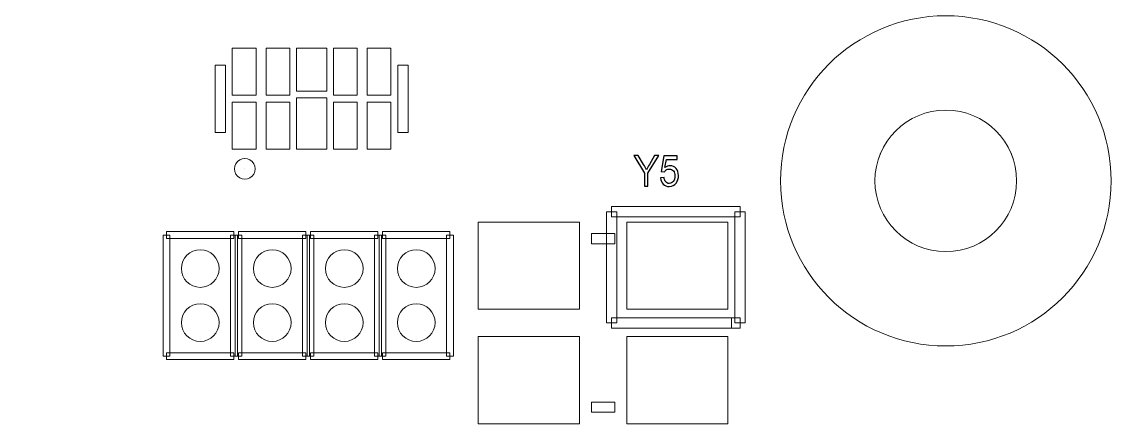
# Model space of a CAD drawing. Header units: millimetres. Extents: x -62 to 58, y -47 to 48.
# Drawn here: x 23.37 to 39.55, y 15.81 to 21.79 of the extents above; entities that cross this region are included whole.
import ezdxf

# ---------------------------------------------------------------- set-up
doc = ezdxf.new("R2010")
doc.units = ezdxf.units.MM
doc.header["$MEASUREMENT"] = 0
for name, color, linetype in [('BG_OUTLINE', 7, 'Continuous'), ('PG_SILKSCREEN_TOP', 7, 'Continuous'), ('PIN_SOLDERMASK_TOP', 7, 'Continuous'), ('RD_SILKSCREEN_TOP', 7, 'Continuous'), ('VC_SOLDERMASK_TOP', 7, 'Continuous')]:
    doc.layers.add(name, color=color, linetype=linetype)

msp = doc.modelspace()

# ---------------------------------------------------------------- linework, layer by layer
at = {"layer": 'BG_OUTLINE', "lineweight": 9}
for points in [[(-39.9999, -35.8165), (-39.9999, -35.8165), (-39.9999, 34.1833), (-39.9999, 34.1833), (-39.9999, 34.1833), (-39.9999, 34.1833), (39.9999, 34.1833), (39.9999, 34.1833), (39.9999, 34.1833), (39.9999, 34.1833), (39.9999, -35.8165), (39.9999, -35.8165), (39.9999, -35.8165), (39.9999, -35.8165), (-39.9999, -35.8165), (-39.9999, -35.8165)], [(38.1085, 19.431), (38.1085, 20.0108), (37.6384, 20.4809), (37.0586, 20.4809), (37.0586, 20.4809), (36.4787, 20.481), (36.0086, 20.0109), (36.0086, 19.431), (36.0086, 19.431), (36.0085, 18.8511), (36.4786, 18.381), (37.0585, 18.381), (37.0585, 18.381), (37.6384, 18.3809), (38.1085, 18.851), (38.1085, 19.4309)], [(38.1085, 19.4309), (38.1085, 20.0108), (37.6384, 20.4809), (37.0586, 20.4809), (37.0586, 20.4809), (36.4787, 20.481), (36.0086, 20.0109), (36.0086, 19.431), (36.0086, 19.431), (36.0085, 18.8511), (36.4786, 18.381), (37.0585, 18.3809), (37.0585, 18.3809), (37.6384, 18.3809), (38.1085, 18.851), (38.1085, 19.4309)], [(38.1085, 19.4309), (38.1085, 20.0108), (37.6384, 20.4809), (37.0586, 20.4809), (37.0586, 20.4809), (36.4787, 20.481), (36.0086, 20.0109), (36.0086, 19.431), (36.0086, 19.431), (36.0085, 18.8511), (36.4786, 18.381), (37.0585, 18.3809), (37.0585, 18.3809), (37.6384, 18.3809), (38.1085, 18.851), (38.1085, 19.4309)], [(38.1085, 19.4309), (38.1085, 20.0108), (37.6384, 20.4809), (37.0586, 20.4809), (37.0586, 20.4809), (36.4787, 20.4809), (36.0086, 20.0109), (36.0086, 19.431), (36.0086, 19.431), (36.0085, 18.8511), (36.4786, 18.381), (37.0585, 18.3809), (37.0585, 18.3809), (37.6384, 18.3809), (38.1085, 18.851), (38.1085, 19.4309)], [(38.1085, 19.4309), (38.1085, 20.0108), (37.6384, 20.4809), (37.0586, 20.4809), (37.0586, 20.4809), (36.4787, 20.4809), (36.0086, 20.0109), (36.0086, 19.431), (36.0086, 19.431), (36.0085, 18.8511), (36.4786, 18.381), (37.0585, 18.3809), (37.0585, 18.3809), (37.6384, 18.3809), (38.1085, 18.851), (38.1085, 19.4309)], [(38.1085, 19.4309), (38.1085, 20.0108), (37.6384, 20.4809), (37.0586, 20.4809), (37.0586, 20.4809), (36.4787, 20.4809), (36.0086, 20.0108), (36.0086, 19.431), (36.0086, 19.431), (36.0085, 18.8511), (36.4786, 18.381), (37.0585, 18.3809), (37.0585, 18.3809), (37.6384, 18.3809), (38.1085, 18.851), (38.1085, 19.4309)], [(38.1085, 19.4309), (38.1085, 20.0108), (37.6384, 20.4809), (37.0586, 20.4809), (37.0586, 20.4809), (36.4787, 20.4809), (36.0086, 20.0108), (36.0086, 19.431), (36.0086, 19.431), (36.0085, 18.8511), (36.4786, 18.381), (37.0585, 18.3809), (37.0585, 18.3809), (37.6384, 18.3809), (38.1085, 18.851), (38.1085, 19.4309)], [(38.1085, 19.4309), (38.1085, 20.0108), (37.6384, 20.4809), (37.0586, 20.4809), (37.0586, 20.4809), (36.4787, 20.4809), (36.0086, 20.0108), (36.0086, 19.431), (36.0086, 19.431), (36.0085, 18.8511), (36.4786, 18.381), (37.0585, 18.3809), (37.0585, 18.3809), (37.6384, 18.3809), (38.1085, 18.851), (38.1085, 19.4309)], [(38.1085, 19.4309), (38.1085, 20.0108), (37.6384, 20.4809), (37.0586, 20.4809), (37.0586, 20.4809), (36.4787, 20.4809), (36.0086, 20.0108), (36.0086, 19.431), (36.0086, 19.431), (36.0085, 18.8511), (36.4786, 18.381), (37.0585, 18.3809), (37.0585, 18.3809), (37.6384, 18.3809), (38.1085, 18.851), (38.1085, 19.4309)], [(38.1085, 19.4309), (38.1085, 20.0108), (37.6384, 20.4809), (37.0586, 20.4809), (37.0586, 20.4809), (36.4787, 20.4809), (36.0086, 20.0108), (36.0086, 19.431), (36.0086, 19.431), (36.0085, 18.8511), (36.4786, 18.3809), (37.0585, 18.3809), (37.0585, 18.3809), (37.6384, 18.3809), (38.1085, 18.851), (38.1085, 19.4309)], [(38.1085, 19.4309), (38.1085, 20.0108), (37.6384, 20.4809), (37.0586, 20.4809), (37.0586, 20.4809), (36.4787, 20.4809), (36.0086, 20.0108), (36.0086, 19.4309), (36.0086, 19.4309), (36.0085, 18.8511), (36.4786, 18.3809), (37.0585, 18.3809), (37.0585, 18.3809), (37.6384, 18.3809), (38.1085, 18.851), (38.1085, 19.4309)], [(38.1085, 19.4309), (38.1085, 20.0108), (37.6384, 20.4809), (37.0586, 20.4809), (37.0586, 20.4809), (36.4787, 20.4809), (36.0086, 20.0108), (36.0086, 19.4309), (36.0086, 19.4309), (36.0085, 18.8511), (36.4786, 18.3809), (37.0585, 18.3809), (37.0585, 18.3809), (37.6384, 18.3809), (38.1085, 18.851), (38.1085, 19.4309)], [(38.1085, 19.4309), (38.1085, 20.0108), (37.6384, 20.4809), (37.0586, 20.4809), (37.0586, 20.4809), (36.4787, 20.4809), (36.0086, 20.0108), (36.0086, 19.4309), (36.0086, 19.4309), (36.0085, 18.8511), (36.4786, 18.3809), (37.0585, 18.3809), (37.0585, 18.3809), (37.6384, 18.3809), (38.1085, 18.851), (38.1085, 19.4309)], [(38.1085, 19.4309), (38.1085, 20.0108), (37.6384, 20.4809), (37.0586, 20.4809), (37.0586, 20.4809), (36.4787, 20.4809), (36.0086, 20.0108), (36.0086, 19.4309), (36.0086, 19.4309), (36.0085, 18.8511), (36.4786, 18.3809), (37.0585, 18.3809), (37.0585, 18.3809), (37.6384, 18.3809), (38.1085, 18.851), (38.1085, 19.4309)], [(38.1085, 19.4309), (38.1085, 20.0108), (37.6384, 20.4809), (37.0586, 20.4809), (37.0586, 20.4809), (36.4787, 20.4809), (36.0086, 20.0108), (36.0086, 19.4309), (36.0086, 19.4309), (36.0085, 18.8511), (36.4786, 18.3809), (37.0585, 18.3809), (37.0585, 18.3809), (37.6384, 18.3809), (38.1085, 18.851), (38.1085, 19.4309)], [(38.1085, 19.4309), (38.1085, 20.0108), (37.6384, 20.4809), (37.0586, 20.4809), (37.0586, 20.4809), (36.4787, 20.4809), (36.0086, 20.0108), (36.0086, 19.4309), (36.0086, 19.4309), (36.0085, 18.8511), (36.4786, 18.3809), (37.0585, 18.3809), (37.0585, 18.3809), (37.6384, 18.3809), (38.1085, 18.851), (38.1085, 19.4309)], [(38.1085, 19.4309), (38.1085, 20.0108), (37.6384, 20.4809), (37.0586, 20.4809), (37.0586, 20.4809), (36.4787, 20.4809), (36.0086, 20.0108), (36.0086, 19.4309), (36.0086, 19.4309), (36.0085, 18.851), (36.4786, 18.3809), (37.0585, 18.3809), (37.0585, 18.3809), (37.6384, 18.3809), (38.1085, 18.851), (38.1085, 19.4309)], [(38.1085, 19.4309), (38.1085, 20.0108), (37.6384, 20.4809), (37.0586, 20.4809), (37.0586, 20.4809), (36.4787, 20.4809), (36.0086, 20.0108), (36.0086, 19.4309), (36.0086, 19.4309), (36.0085, 18.851), (36.4786, 18.3809), (37.0585, 18.3809), (37.0585, 18.3809), (37.6384, 18.3809), (38.1085, 18.851), (38.1085, 19.4309)], [(38.1085, 19.4309), (38.1085, 20.0108), (37.6384, 20.4809), (37.0586, 20.4809), (37.0586, 20.4809), (36.4787, 20.4809), (36.0086, 20.0108), (36.0086, 19.4309), (36.0086, 19.4309), (36.0085, 18.851), (36.4786, 18.3809), (37.0585, 18.3809), (37.0585, 18.3809), (37.6384, 18.3809), (38.1085, 18.851), (38.1085, 19.4309)], [(38.1085, 19.4309), (38.1085, 20.0108), (37.6384, 20.4809), (37.0586, 20.4809), (37.0586, 20.4809), (36.4787, 20.4809), (36.0086, 20.0108), (36.0086, 19.4309), (36.0086, 19.4309), (36.0085, 18.851), (36.4786, 18.3809), (37.0585, 18.3809), (37.0585, 18.3809), (37.6384, 18.3809), (38.1085, 18.851), (38.1085, 19.4309)], [(38.1085, 19.4309), (38.1085, 20.0108), (37.6384, 20.4809), (37.0586, 20.4809), (37.0586, 20.4809), (36.4787, 20.4809), (36.0086, 20.0108), (36.0086, 19.4309), (36.0086, 19.4309), (36.0085, 18.851), (36.4786, 18.3809), (37.0585, 18.3809), (37.0585, 18.3809), (37.6384, 18.3809), (38.1085, 18.851), (38.1085, 19.4309)]]:
    msp.add_open_spline(points, degree=3, knots=[0, 0, 0, 0, 0.25, 0.25, 0.25, 0.25, 0.5, 0.5, 0.5, 0.5, 0.75, 0.75, 0.75, 0.75, 1, 1, 1, 1], dxfattribs=at)
for points in [[(37.0586, 20.4809), (37.0586, 20.4809), (37.0586, 20.4809), (37.0586, 20.4809)], [(36.0086, 19.431), (36.0086, 19.431), (36.0086, 19.4309), (36.0086, 19.4309)], [(38.1085, 19.431), (38.1085, 19.431), (38.1085, 19.4309), (38.1085, 19.4309)], [(38.1085, 19.4309), (38.1085, 19.4309), (38.1085, 19.4309), (38.1085, 19.4309)], [(37.0585, 18.381), (37.0585, 18.381), (37.0585, 18.3809), (37.0585, 18.3809)]]:
    msp.add_open_spline(points, degree=3, dxfattribs=at)
at = {"layer": 'PG_SILKSCREEN_TOP', "lineweight": 9}
for points, knots in [([(26.3832, 20.15), (26.3832, 20.15), (26.2308, 20.15), (26.2308, 20.15), (26.2308, 20.15), (26.2308, 20.15), (26.2308, 21.1502), (26.2308, 21.1502), (26.2308, 21.1502), (26.2308, 21.1502), (26.3832, 21.1502), (26.3832, 21.1502), (26.3832, 21.1502), (26.3832, 21.1502), (26.3832, 20.15), (26.3832, 20.15)], [0, 0, 0, 0, 0.25, 0.25, 0.25, 0.25, 0.5, 0.5, 0.5, 0.5, 0.75, 0.75, 0.75, 0.75, 1, 1, 1, 1]), ([(28.9379, 21.1502), (28.9379, 21.1502), (29.0903, 21.1502), (29.0903, 21.1502), (29.0903, 21.1502), (29.0903, 21.1502), (29.0903, 20.15), (29.0903, 20.15), (29.0903, 20.15), (29.0903, 20.15), (28.9379, 20.15), (28.9379, 20.15), (28.9379, 20.15), (28.9379, 20.15), (28.9379, 21.1502), (28.9379, 21.1502)], [0, 0, 0, 0, 0.25, 0.25, 0.25, 0.25, 0.5, 0.5, 0.5, 0.5, 0.75, 0.75, 0.75, 0.75, 1, 1, 1, 1]), ([(26.5175, 19.6087), (26.5175, 19.6632), (26.5466, 19.7135), (26.5937, 19.7407), (26.5937, 19.7407), (26.6409, 19.768), (26.699, 19.768), (26.7461, 19.7407), (26.7461, 19.7407), (26.7933, 19.7135), (26.8223, 19.6632), (26.8223, 19.6087)], [0, 0, 0, 0, 0.3333333, 0.3333333, 0.3333333, 0.3333333, 0.6666667, 0.6666667, 0.6666667, 0.6666667, 1, 1, 1, 1]), ([(26.8223, 19.6087), (26.8223, 19.5543), (26.7933, 19.504), (26.7461, 19.4768), (26.7461, 19.4768), (26.699, 19.4495), (26.6409, 19.4495), (26.5937, 19.4768), (26.5937, 19.4768), (26.5466, 19.504), (26.5175, 19.5543), (26.5175, 19.6087)], [0, 0, 0, 0, 0.3333333, 0.3333333, 0.3333333, 0.3333333, 0.6666667, 0.6666667, 0.6666667, 0.6666667, 1, 1, 1, 1]), ([(26.6699, 19.6087), (26.6699, 19.6087), (26.6699, 19.6087), (26.6699, 19.6087), (26.6699, 19.6087), (26.6699, 19.6087), (26.6699, 19.6087), (26.6699, 19.6087), (26.6699, 19.6087), (26.6699, 19.6087), (26.6699, 19.6087), (26.6699, 19.6087)], [0, 0, 0, 0, 0.3333333, 0.3333333, 0.3333333, 0.3333333, 0.6666667, 0.6666667, 0.6666667, 0.6666667, 1, 1, 1, 1]), ([(26.6699, 19.6087), (26.6699, 19.6087), (26.6699, 19.6087), (26.6699, 19.6087), (26.6699, 19.6087), (26.6699, 19.6087), (26.6699, 19.6087), (26.6699, 19.6087), (26.6699, 19.6087), (26.6699, 19.6087), (26.6699, 19.6087), (26.6699, 19.6087)], [0, 0, 0, 0, 0.3333333, 0.3333333, 0.3333333, 0.3333333, 0.6666667, 0.6666667, 0.6666667, 0.6666667, 1, 1, 1, 1]), ([(32.1817, 17.3227), (32.1817, 17.3227), (32.0293, 17.3227), (32.0293, 17.3227), (32.0293, 17.3227), (32.0293, 17.3227), (32.0293, 18.9737), (32.0293, 18.9737), (32.0293, 18.9737), (32.0293, 18.9737), (32.1817, 18.9737), (32.1817, 18.9737), (32.1817, 18.9737), (32.1817, 18.9737), (32.1817, 17.3227), (32.1817, 17.3227)], [0, 0, 0, 0, 0.25, 0.25, 0.25, 0.25, 0.5, 0.5, 0.5, 0.5, 0.75, 0.75, 0.75, 0.75, 1, 1, 1, 1]), ([(32.1055, 18.8975), (32.1055, 18.8975), (32.1055, 19.0499), (32.1055, 19.0499), (32.1055, 19.0499), (32.1055, 19.0499), (34.0105, 19.0499), (34.0105, 19.0499), (34.0105, 19.0499), (34.0105, 19.0499), (34.0105, 18.8975), (34.0105, 18.8975), (34.0105, 18.8975), (34.0105, 18.8975), (32.1055, 18.8975), (32.1055, 18.8975)], [0, 0, 0, 0, 0.25, 0.25, 0.25, 0.25, 0.5, 0.5, 0.5, 0.5, 0.75, 0.75, 0.75, 0.75, 1, 1, 1, 1]), ([(33.9343, 18.9737), (33.9343, 18.9737), (34.0867, 18.9737), (34.0867, 18.9737), (34.0867, 18.9737), (34.0867, 18.9737), (34.0867, 17.3227), (34.0867, 17.3227), (34.0867, 17.3227), (34.0867, 17.3227), (33.9343, 17.3227), (33.9343, 17.3227), (33.9343, 17.3227), (33.9343, 17.3227), (33.9343, 18.9737), (33.9343, 18.9737)], [0, 0, 0, 0, 0.25, 0.25, 0.25, 0.25, 0.5, 0.5, 0.5, 0.5, 0.75, 0.75, 0.75, 0.75, 1, 1, 1, 1]), ([(25.5605, 16.8308), (25.5605, 16.8308), (25.4589, 16.8308), (25.4589, 16.8308), (25.4589, 16.8308), (25.4589, 16.8308), (25.4589, 18.6275), (25.4589, 18.6275), (25.4589, 18.6275), (25.4589, 18.6275), (25.5605, 18.6275), (25.5605, 18.6275), (25.5605, 18.6275), (25.5605, 18.6275), (25.5605, 16.8308), (25.5605, 16.8308)], [0, 0, 0, 0, 0.25, 0.25, 0.25, 0.25, 0.5, 0.5, 0.5, 0.5, 0.75, 0.75, 0.75, 0.75, 1, 1, 1, 1]), ([(25.5097, 18.5767), (25.5097, 18.5767), (25.5097, 18.6783), (25.5097, 18.6783), (25.5097, 18.6783), (25.5097, 18.6783), (26.5094, 18.6783), (26.5094, 18.6783), (26.5094, 18.6783), (26.5094, 18.6783), (26.5094, 18.5767), (26.5094, 18.5767), (26.5094, 18.5767), (26.5094, 18.5767), (25.5097, 18.5767), (25.5097, 18.5767)], [0, 0, 0, 0, 0.25, 0.25, 0.25, 0.25, 0.5, 0.5, 0.5, 0.5, 0.75, 0.75, 0.75, 0.75, 1, 1, 1, 1]), ([(26.4586, 18.6275), (26.4586, 18.6275), (26.5602, 18.6275), (26.5602, 18.6275), (26.5602, 18.6275), (26.5602, 18.6275), (26.5602, 16.8308), (26.5602, 16.8308), (26.5602, 16.8308), (26.5602, 16.8308), (26.4586, 16.8308), (26.4586, 16.8308), (26.4586, 16.8308), (26.4586, 16.8308), (26.4586, 18.6275), (26.4586, 18.6275)], [0, 0, 0, 0, 0.25, 0.25, 0.25, 0.25, 0.5, 0.5, 0.5, 0.5, 0.75, 0.75, 0.75, 0.75, 1, 1, 1, 1]), ([(26.6273, 16.8308), (26.6273, 16.8308), (26.5257, 16.8308), (26.5257, 16.8308), (26.5257, 16.8308), (26.5257, 16.8308), (26.5257, 18.6275), (26.5257, 18.6275), (26.5257, 18.6275), (26.5257, 18.6275), (26.6273, 18.6275), (26.6273, 18.6275), (26.6273, 18.6275), (26.6273, 18.6275), (26.6273, 16.8308), (26.6273, 16.8308)], [0, 0, 0, 0, 0.25, 0.25, 0.25, 0.25, 0.5, 0.5, 0.5, 0.5, 0.75, 0.75, 0.75, 0.75, 1, 1, 1, 1]), ([(26.5765, 18.5767), (26.5765, 18.5767), (26.5765, 18.6783), (26.5765, 18.6783), (26.5765, 18.6783), (26.5765, 18.6783), (27.5762, 18.6783), (27.5762, 18.6783), (27.5762, 18.6783), (27.5762, 18.6783), (27.5762, 18.5767), (27.5762, 18.5767), (27.5762, 18.5767), (27.5762, 18.5767), (26.5765, 18.5767), (26.5765, 18.5767)], [0, 0, 0, 0, 0.25, 0.25, 0.25, 0.25, 0.5, 0.5, 0.5, 0.5, 0.75, 0.75, 0.75, 0.75, 1, 1, 1, 1]), ([(27.5254, 18.6275), (27.5254, 18.6275), (27.627, 18.6275), (27.627, 18.6275), (27.627, 18.6275), (27.627, 18.6275), (27.627, 16.8308), (27.627, 16.8308), (27.627, 16.8308), (27.627, 16.8308), (27.5254, 16.8308), (27.5254, 16.8308), (27.5254, 16.8308), (27.5254, 16.8308), (27.5254, 18.6275), (27.5254, 18.6275)], [0, 0, 0, 0, 0.25, 0.25, 0.25, 0.25, 0.5, 0.5, 0.5, 0.5, 0.75, 0.75, 0.75, 0.75, 1, 1, 1, 1]), ([(27.6941, 16.8308), (27.6941, 16.8308), (27.5925, 16.8308), (27.5925, 16.8308), (27.5925, 16.8308), (27.5925, 16.8308), (27.5925, 18.6275), (27.5925, 18.6275), (27.5925, 18.6275), (27.5925, 18.6275), (27.6941, 18.6275), (27.6941, 18.6275), (27.6941, 18.6275), (27.6941, 18.6275), (27.6941, 16.8308), (27.6941, 16.8308)], [0, 0, 0, 0, 0.25, 0.25, 0.25, 0.25, 0.5, 0.5, 0.5, 0.5, 0.75, 0.75, 0.75, 0.75, 1, 1, 1, 1]), ([(27.6433, 18.5767), (27.6433, 18.5767), (27.6433, 18.6783), (27.6433, 18.6783), (27.6433, 18.6783), (27.6433, 18.6783), (28.643, 18.6783), (28.643, 18.6783), (28.643, 18.6783), (28.643, 18.6783), (28.643, 18.5767), (28.643, 18.5767), (28.643, 18.5767), (28.643, 18.5767), (27.6433, 18.5767), (27.6433, 18.5767)], [0, 0, 0, 0, 0.25, 0.25, 0.25, 0.25, 0.5, 0.5, 0.5, 0.5, 0.75, 0.75, 0.75, 0.75, 1, 1, 1, 1]), ([(28.5922, 18.6275), (28.5922, 18.6275), (28.6938, 18.6275), (28.6938, 18.6275), (28.6938, 18.6275), (28.6938, 18.6275), (28.6938, 16.8308), (28.6938, 16.8308), (28.6938, 16.8308), (28.6938, 16.8308), (28.5922, 16.8308), (28.5922, 16.8308), (28.5922, 16.8308), (28.5922, 16.8308), (28.5922, 18.6275), (28.5922, 18.6275)], [0, 0, 0, 0, 0.25, 0.25, 0.25, 0.25, 0.5, 0.5, 0.5, 0.5, 0.75, 0.75, 0.75, 0.75, 1, 1, 1, 1]), ([(28.7609, 16.8308), (28.7609, 16.8308), (28.6593, 16.8308), (28.6593, 16.8308), (28.6593, 16.8308), (28.6593, 16.8308), (28.6593, 18.6275), (28.6593, 18.6275), (28.6593, 18.6275), (28.6593, 18.6275), (28.7609, 18.6275), (28.7609, 18.6275), (28.7609, 18.6275), (28.7609, 18.6275), (28.7609, 16.8308), (28.7609, 16.8308)], [0, 0, 0, 0, 0.25, 0.25, 0.25, 0.25, 0.5, 0.5, 0.5, 0.5, 0.75, 0.75, 0.75, 0.75, 1, 1, 1, 1]), ([(28.7101, 18.5767), (28.7101, 18.5767), (28.7101, 18.6783), (28.7101, 18.6783), (28.7101, 18.6783), (28.7101, 18.6783), (29.7098, 18.6783), (29.7098, 18.6783), (29.7098, 18.6783), (29.7098, 18.6783), (29.7098, 18.5767), (29.7098, 18.5767), (29.7098, 18.5767), (29.7098, 18.5767), (28.7101, 18.5767), (28.7101, 18.5767)], [0, 0, 0, 0, 0.25, 0.25, 0.25, 0.25, 0.5, 0.5, 0.5, 0.5, 0.75, 0.75, 0.75, 0.75, 1, 1, 1, 1]), ([(29.659, 18.6275), (29.659, 18.6275), (29.7606, 18.6275), (29.7606, 18.6275), (29.7606, 18.6275), (29.7606, 18.6275), (29.7606, 16.8308), (29.7606, 16.8308), (29.7606, 16.8308), (29.7606, 16.8308), (29.659, 16.8308), (29.659, 16.8308), (29.659, 16.8308), (29.659, 16.8308), (29.659, 18.6275), (29.659, 18.6275)], [0, 0, 0, 0, 0.25, 0.25, 0.25, 0.25, 0.5, 0.5, 0.5, 0.5, 0.75, 0.75, 0.75, 0.75, 1, 1, 1, 1]), ([(31.8056, 18.4965), (31.8056, 18.4965), (31.8056, 18.6489), (31.8056, 18.6489), (31.8056, 18.6489), (31.8056, 18.6489), (32.1515, 18.6489), (32.1515, 18.6489), (32.1515, 18.6489), (32.1515, 18.6489), (32.1515, 18.4965), (32.1515, 18.4965), (32.1515, 18.4965), (32.1515, 18.4965), (31.8056, 18.4965), (31.8056, 18.4965)], [0, 0, 0, 0, 0.25, 0.25, 0.25, 0.25, 0.5, 0.5, 0.5, 0.5, 0.75, 0.75, 0.75, 0.75, 1, 1, 1, 1]), ([(33.8835, 17.3989), (33.8835, 17.3989), (33.8835, 17.2465), (33.8835, 17.2465), (33.8835, 17.2465), (33.8835, 17.2465), (32.1055, 17.2465), (32.1055, 17.2465), (32.1055, 17.2465), (32.1055, 17.2465), (32.1055, 17.3989), (32.1055, 17.3989), (32.1055, 17.3989), (32.1055, 17.3989), (33.8835, 17.3989), (33.8835, 17.3989)], [0, 0, 0, 0, 0.25, 0.25, 0.25, 0.25, 0.5, 0.5, 0.5, 0.5, 0.75, 0.75, 0.75, 0.75, 1, 1, 1, 1]), ([(34.0105, 17.3989), (34.0105, 17.3989), (34.0105, 17.2465), (34.0105, 17.2465), (34.0105, 17.2465), (34.0105, 17.2465), (33.8835, 17.2465), (33.8835, 17.2465), (33.8835, 17.2465), (33.8835, 17.2465), (33.8835, 17.3989), (33.8835, 17.3989), (33.8835, 17.3989), (33.8835, 17.3989), (34.0105, 17.3989), (34.0105, 17.3989)], [0, 0, 0, 0, 0.25, 0.25, 0.25, 0.25, 0.5, 0.5, 0.5, 0.5, 0.75, 0.75, 0.75, 0.75, 1, 1, 1, 1]), ([(26.5094, 16.8816), (26.5094, 16.8816), (26.5094, 16.78), (26.5094, 16.78), (26.5094, 16.78), (26.5094, 16.78), (25.5097, 16.78), (25.5097, 16.78), (25.5097, 16.78), (25.5097, 16.78), (25.5097, 16.8816), (25.5097, 16.8816), (25.5097, 16.8816), (25.5097, 16.8816), (26.5094, 16.8816), (26.5094, 16.8816)], [0, 0, 0, 0, 0.25, 0.25, 0.25, 0.25, 0.5, 0.5, 0.5, 0.5, 0.75, 0.75, 0.75, 0.75, 1, 1, 1, 1]), ([(27.5762, 16.8816), (27.5762, 16.8816), (27.5762, 16.78), (27.5762, 16.78), (27.5762, 16.78), (27.5762, 16.78), (26.5765, 16.78), (26.5765, 16.78), (26.5765, 16.78), (26.5765, 16.78), (26.5765, 16.8816), (26.5765, 16.8816), (26.5765, 16.8816), (26.5765, 16.8816), (27.5762, 16.8816), (27.5762, 16.8816)], [0, 0, 0, 0, 0.25, 0.25, 0.25, 0.25, 0.5, 0.5, 0.5, 0.5, 0.75, 0.75, 0.75, 0.75, 1, 1, 1, 1]), ([(28.643, 16.8816), (28.643, 16.8816), (28.643, 16.78), (28.643, 16.78), (28.643, 16.78), (28.643, 16.78), (27.6433, 16.78), (27.6433, 16.78), (27.6433, 16.78), (27.6433, 16.78), (27.6433, 16.8816), (27.6433, 16.8816), (27.6433, 16.8816), (27.6433, 16.8816), (28.643, 16.8816), (28.643, 16.8816)], [0, 0, 0, 0, 0.25, 0.25, 0.25, 0.25, 0.5, 0.5, 0.5, 0.5, 0.75, 0.75, 0.75, 0.75, 1, 1, 1, 1]), ([(29.7098, 16.8816), (29.7098, 16.8816), (29.7098, 16.78), (29.7098, 16.78), (29.7098, 16.78), (29.7098, 16.78), (28.7101, 16.78), (28.7101, 16.78), (28.7101, 16.78), (28.7101, 16.78), (28.7101, 16.8816), (28.7101, 16.8816), (28.7101, 16.8816), (28.7101, 16.8816), (29.7098, 16.8816), (29.7098, 16.8816)], [0, 0, 0, 0, 0.25, 0.25, 0.25, 0.25, 0.5, 0.5, 0.5, 0.5, 0.75, 0.75, 0.75, 0.75, 1, 1, 1, 1]), ([(32.1515, 16.149), (32.1515, 16.149), (32.1515, 15.9966), (32.1515, 15.9966), (32.1515, 15.9966), (32.1515, 15.9966), (31.8056, 15.9966), (31.8056, 15.9966), (31.8056, 15.9966), (31.8056, 15.9966), (31.8056, 16.149), (31.8056, 16.149), (31.8056, 16.149), (31.8056, 16.149), (32.1515, 16.149), (32.1515, 16.149)], [0, 0, 0, 0, 0.25, 0.25, 0.25, 0.25, 0.5, 0.5, 0.5, 0.5, 0.75, 0.75, 0.75, 0.75, 1, 1, 1, 1])]:
    msp.add_open_spline(points, degree=3, knots=knots, dxfattribs=at)
at = {"layer": 'PIN_SOLDERMASK_TOP', "lineweight": 9}
for points in [[(26.4848, 20.7013), (26.4848, 20.7013), (26.4848, 21.4011), (26.4848, 21.4011), (26.4848, 21.4011), (26.4848, 21.4011), (26.8363, 21.4011), (26.8363, 21.4011), (26.8363, 21.4011), (26.8363, 21.4011), (26.8363, 20.7013), (26.8363, 20.7013), (26.8363, 20.7013), (26.8363, 20.7013), (26.4848, 20.7013), (26.4848, 20.7013)], [(26.9847, 20.7013), (26.9847, 20.7013), (26.9847, 21.4011), (26.9847, 21.4011), (26.9847, 21.4011), (26.9847, 21.4011), (27.3362, 21.4011), (27.3362, 21.4011), (27.3362, 21.4011), (27.3362, 21.4011), (27.3362, 20.7013), (27.3362, 20.7013), (27.3362, 20.7013), (27.3362, 20.7013), (26.9847, 20.7013), (26.9847, 20.7013)], [(27.4378, 20.7635), (27.4378, 20.7635), (27.4378, 21.401), (27.4378, 21.401), (27.4378, 21.401), (27.4378, 21.401), (27.8833, 21.401), (27.8833, 21.401), (27.8833, 21.401), (27.8833, 21.401), (27.8833, 20.7635), (27.8833, 20.7635), (27.8833, 20.7635), (27.8833, 20.7635), (27.4378, 20.7635), (27.4378, 20.7635)], [(27.9849, 20.7013), (27.9849, 20.7013), (27.9849, 21.4011), (27.9849, 21.4011), (27.9849, 21.4011), (27.9849, 21.4011), (28.3364, 21.4011), (28.3364, 21.4011), (28.3364, 21.4011), (28.3364, 21.4011), (28.3364, 20.7013), (28.3364, 20.7013), (28.3364, 20.7013), (28.3364, 20.7013), (27.9849, 20.7013), (27.9849, 20.7013)], [(28.4848, 20.7013), (28.4848, 20.7013), (28.4848, 21.4011), (28.4848, 21.4011), (28.4848, 21.4011), (28.4848, 21.4011), (28.8363, 21.4011), (28.8363, 21.4011), (28.8363, 21.4011), (28.8363, 21.4011), (28.8363, 20.7013), (28.8363, 20.7013), (28.8363, 20.7013), (28.8363, 20.7013), (28.4848, 20.7013), (28.4848, 20.7013)], [(26.4848, 19.8991), (26.4848, 19.8991), (26.4848, 20.5989), (26.4848, 20.5989), (26.4848, 20.5989), (26.4848, 20.5989), (26.8363, 20.5989), (26.8363, 20.5989), (26.8363, 20.5989), (26.8363, 20.5989), (26.8363, 19.8991), (26.8363, 19.8991), (26.8363, 19.8991), (26.8363, 19.8991), (26.4848, 19.8991), (26.4848, 19.8991)], [(26.9847, 19.8991), (26.9847, 19.8991), (26.9847, 20.5989), (26.9847, 20.5989), (26.9847, 20.5989), (26.9847, 20.5989), (27.3362, 20.5989), (27.3362, 20.5989), (27.3362, 20.5989), (27.3362, 20.5989), (27.3362, 19.8991), (27.3362, 19.8991), (27.3362, 19.8991), (27.3362, 19.8991), (26.9847, 19.8991), (26.9847, 19.8991)], [(27.4378, 19.8993), (27.4378, 19.8993), (27.4378, 20.6618), (27.4378, 20.6618), (27.4378, 20.6618), (27.4378, 20.6618), (27.8833, 20.6618), (27.8833, 20.6618), (27.8833, 20.6618), (27.8833, 20.6618), (27.8833, 19.8993), (27.8833, 19.8993), (27.8833, 19.8993), (27.8833, 19.8993), (27.4378, 19.8993), (27.4378, 19.8993)], [(27.9849, 19.8991), (27.9849, 19.8991), (27.9849, 20.5989), (27.9849, 20.5989), (27.9849, 20.5989), (27.9849, 20.5989), (28.3364, 20.5989), (28.3364, 20.5989), (28.3364, 20.5989), (28.3364, 20.5989), (28.3364, 19.8991), (28.3364, 19.8991), (28.3364, 19.8991), (28.3364, 19.8991), (27.9849, 19.8991), (27.9849, 19.8991)], [(28.4848, 19.8991), (28.4848, 19.8991), (28.4848, 20.5989), (28.4848, 20.5989), (28.4848, 20.5989), (28.4848, 20.5989), (28.8363, 20.5989), (28.8363, 20.5989), (28.8363, 20.5989), (28.8363, 20.5989), (28.8363, 19.8991), (28.8363, 19.8991), (28.8363, 19.8991), (28.8363, 19.8991), (28.4848, 19.8991), (28.4848, 19.8991)], [(31.6278, 18.8203), (31.6278, 18.8203), (31.6278, 17.5249), (31.6278, 17.5249), (31.6278, 17.5249), (31.6278, 17.5249), (30.1292, 17.5249), (30.1292, 17.5249), (30.1292, 17.5249), (30.1292, 17.5249), (30.1292, 18.8203), (30.1292, 18.8203), (30.1292, 18.8203), (30.1292, 18.8203), (31.6278, 18.8203), (31.6278, 18.8203)], [(33.8279, 18.8203), (33.8279, 18.8203), (33.8279, 17.5249), (33.8279, 17.5249), (33.8279, 17.5249), (33.8279, 17.5249), (32.3293, 17.5249), (32.3293, 17.5249), (32.3293, 17.5249), (32.3293, 17.5249), (32.3293, 18.8203), (32.3293, 18.8203), (32.3293, 18.8203), (32.3293, 18.8203), (33.8279, 18.8203), (33.8279, 18.8203)], [(26.2889, 18.13), (26.2889, 18.2843), (26.1639, 18.4094), (26.0096, 18.4094), (26.0096, 18.4094), (25.8552, 18.4094), (25.7302, 18.2843), (25.7302, 18.13), (25.7302, 18.13), (25.7301, 17.9757), (25.8552, 17.8506), (26.0095, 17.8506), (26.0095, 17.8506), (26.1639, 17.8506), (26.2889, 17.9757), (26.2889, 18.13)], [(27.3558, 18.13), (27.3558, 18.2843), (27.2307, 18.4094), (27.0764, 18.4094), (27.0764, 18.4094), (26.922, 18.4094), (26.797, 18.2843), (26.797, 18.13), (26.797, 18.13), (26.7969, 17.9757), (26.922, 17.8506), (27.0763, 17.8506), (27.0763, 17.8506), (27.2307, 17.8506), (27.3557, 17.9757), (27.3557, 18.13)], [(28.4226, 18.13), (28.4226, 18.2843), (28.2975, 18.4094), (28.1432, 18.4094), (28.1432, 18.4094), (27.9888, 18.4094), (27.8638, 18.2843), (27.8638, 18.13), (27.8638, 18.13), (27.8637, 17.9757), (27.9888, 17.8506), (28.1431, 17.8506), (28.1431, 17.8506), (28.2975, 17.8506), (28.4225, 17.9757), (28.4225, 18.13)], [(29.4893, 18.13), (29.4893, 18.2843), (29.3643, 18.4094), (29.21, 18.4094), (29.21, 18.4094), (29.0556, 18.4094), (28.9306, 18.2843), (28.9306, 18.13), (28.9306, 18.13), (28.9305, 17.9757), (29.0556, 17.8506), (29.2099, 17.8506), (29.2099, 17.8506), (29.3643, 17.8506), (29.4893, 17.9757), (29.4893, 18.13)], [(26.2889, 17.3283), (26.2889, 17.4826), (26.1639, 17.6077), (26.0096, 17.6077), (26.0096, 17.6077), (25.8552, 17.6077), (25.7302, 17.4826), (25.7302, 17.3283), (25.7302, 17.3283), (25.7301, 17.174), (25.8552, 17.0489), (26.0095, 17.0489), (26.0095, 17.0489), (26.1639, 17.0489), (26.2889, 17.174), (26.2889, 17.3283)], [(27.3558, 17.3283), (27.3558, 17.4826), (27.2307, 17.6077), (27.0764, 17.6077), (27.0764, 17.6077), (26.922, 17.6077), (26.797, 17.4826), (26.797, 17.3283), (26.797, 17.3283), (26.7969, 17.174), (26.922, 17.0489), (27.0763, 17.0489), (27.0763, 17.0489), (27.2307, 17.0489), (27.3557, 17.174), (27.3557, 17.3283)], [(28.4226, 17.3283), (28.4226, 17.4826), (28.2975, 17.6077), (28.1432, 17.6077), (28.1432, 17.6077), (27.9888, 17.6077), (27.8638, 17.4826), (27.8638, 17.3283), (27.8638, 17.3283), (27.8637, 17.174), (27.9888, 17.0489), (28.1431, 17.0489), (28.1431, 17.0489), (28.2975, 17.0489), (28.4225, 17.174), (28.4225, 17.3283)], [(29.4893, 17.3283), (29.4893, 17.4826), (29.3643, 17.6077), (29.21, 17.6077), (29.21, 17.6077), (29.0556, 17.6077), (28.9306, 17.4826), (28.9306, 17.3283), (28.9306, 17.3283), (28.9305, 17.174), (29.0556, 17.0489), (29.2099, 17.0489), (29.2099, 17.0489), (29.3643, 17.0489), (29.4893, 17.174), (29.4893, 17.3283)], [(31.6278, 17.1206), (31.6278, 17.1206), (31.6278, 15.8252), (31.6278, 15.8252), (31.6278, 15.8252), (31.6278, 15.8252), (30.1292, 15.8252), (30.1292, 15.8252), (30.1292, 15.8252), (30.1292, 15.8252), (30.1292, 17.1206), (30.1292, 17.1206), (30.1292, 17.1206), (30.1292, 17.1206), (31.6278, 17.1206), (31.6278, 17.1206)], [(33.8279, 17.1206), (33.8279, 17.1206), (33.8279, 15.8252), (33.8279, 15.8252), (33.8279, 15.8252), (33.8279, 15.8252), (32.3293, 15.8252), (32.3293, 15.8252), (32.3293, 15.8252), (32.3293, 15.8252), (32.3293, 17.1206), (32.3293, 17.1206), (32.3293, 17.1206), (32.3293, 17.1206), (33.8279, 17.1206), (33.8279, 17.1206)]]:
    msp.add_open_spline(points, degree=3, knots=[0, 0, 0, 0, 0.25, 0.25, 0.25, 0.25, 0.5, 0.5, 0.5, 0.5, 0.75, 0.75, 0.75, 0.75, 1, 1, 1, 1], dxfattribs=at)
at = {"layer": 'RD_SILKSCREEN_TOP', "color": 142}
for points, knots in [([(32.5915, 19.3548), (32.5915, 19.3548), (32.5915, 19.5473), (32.5915, 19.5473), (32.5915, 19.5473), (32.5915, 19.5473), (32.4374, 19.8094), (32.4374, 19.8094), (32.4374, 19.8094), (32.4374, 19.8094), (32.5017, 19.8094), (32.5017, 19.8094), (32.5017, 19.8094), (32.5017, 19.8094), (32.5806, 19.6723), (32.5806, 19.6723), (32.5806, 19.6723), (32.5952, 19.6467), (32.6086, 19.6211), (32.6212, 19.5954), (32.6212, 19.5954), (32.6333, 19.6192), (32.6478, 19.6459), (32.6649, 19.6757), (32.6649, 19.6757), (32.6649, 19.6757), (32.7424, 19.8094), (32.7424, 19.8094), (32.7424, 19.8094), (32.7424, 19.8094), (32.8041, 19.8094), (32.8041, 19.8094), (32.8041, 19.8094), (32.8041, 19.8094), (32.6444, 19.5473), (32.6444, 19.5473), (32.6444, 19.5473), (32.6444, 19.5473), (32.6444, 19.3548), (32.6444, 19.3548), (32.6444, 19.3548), (32.6444, 19.3548), (32.5915, 19.3548), (32.5915, 19.3548)], [0, 0, 0, 0, 0.0909091, 0.0909091, 0.0909091, 0.0909091, 0.1818182, 0.1818182, 0.1818182, 0.1818182, 0.2727273, 0.2727273, 0.2727273, 0.2727273, 0.3636364, 0.3636364, 0.3636364, 0.3636364, 0.4545455, 0.4545455, 0.4545455, 0.4545455, 0.5454545, 0.5454545, 0.5454545, 0.5454545, 0.6363636, 0.6363636, 0.6363636, 0.6363636, 0.7272727, 0.7272727, 0.7272727, 0.7272727, 0.8181818, 0.8181818, 0.8181818, 0.8181818, 0.9090909, 0.9090909, 0.9090909, 0.9090909, 1, 1, 1, 1]), ([(32.8316, 19.4739), (32.8316, 19.4739), (32.8832, 19.4788), (32.8832, 19.4788), (32.8832, 19.4788), (32.887, 19.4503), (32.8959, 19.4289), (32.9097, 19.4145), (32.9097, 19.4145), (32.9237, 19.4001), (32.9405, 19.3929), (32.9601, 19.3929), (32.9601, 19.3929), (32.9838, 19.3929), (33.0038, 19.4031), (33.0201, 19.4233), (33.0201, 19.4233), (33.0365, 19.4436), (33.0447, 19.4705), (33.0447, 19.5039), (33.0447, 19.5039), (33.0447, 19.5358), (33.0368, 19.5609), (33.0211, 19.5793), (33.0211, 19.5793), (33.0053, 19.5977), (32.9848, 19.6069), (32.9592, 19.6069), (32.9592, 19.6069), (32.9435, 19.6069), (32.9292, 19.6028), (32.9165, 19.5946), (32.9165, 19.5946), (32.9037, 19.5865), (32.8937, 19.5759), (32.8865, 19.5629), (32.8865, 19.5629), (32.8865, 19.5629), (32.8403, 19.5696), (32.8403, 19.5696), (32.8403, 19.5696), (32.8403, 19.5696), (32.8791, 19.8031), (32.8791, 19.8031), (32.8791, 19.8031), (32.8791, 19.8031), (33.078, 19.8031), (33.078, 19.8031), (33.078, 19.8031), (33.078, 19.8031), (33.078, 19.7498), (33.078, 19.7498), (33.078, 19.7498), (33.078, 19.7498), (32.9184, 19.7498), (32.9184, 19.7498), (32.9184, 19.7498), (32.9184, 19.7498), (32.8968, 19.6276), (32.8968, 19.6276), (32.8968, 19.6276), (32.9208, 19.6467), (32.946, 19.6562), (32.9724, 19.6562), (32.9724, 19.6562), (33.0074, 19.6562), (33.0368, 19.6425), (33.0608, 19.6149), (33.0608, 19.6149), (33.0848, 19.5874), (33.0969, 19.5521), (33.0969, 19.5089), (33.0969, 19.5089), (33.0969, 19.4677), (33.0862, 19.4322), (33.0652, 19.4022), (33.0652, 19.4022), (33.0395, 19.3655), (33.0045, 19.3471), (32.9601, 19.3471), (32.9601, 19.3471), (32.9237, 19.3471), (32.894, 19.3586), (32.871, 19.3818), (32.871, 19.3818), (32.848, 19.405), (32.8349, 19.4357), (32.8316, 19.4739)], [0, 0, 0, 0, 0.0454545, 0.0454545, 0.0454545, 0.0454545, 0.0909091, 0.0909091, 0.0909091, 0.0909091, 0.1363636, 0.1363636, 0.1363636, 0.1363636, 0.1818182, 0.1818182, 0.1818182, 0.1818182, 0.2272727, 0.2272727, 0.2272727, 0.2272727, 0.2727273, 0.2727273, 0.2727273, 0.2727273, 0.3181818, 0.3181818, 0.3181818, 0.3181818, 0.3636364, 0.3636364, 0.3636364, 0.3636364, 0.4090909, 0.4090909, 0.4090909, 0.4090909, 0.4545455, 0.4545455, 0.4545455, 0.4545455, 0.5, 0.5, 0.5, 0.5, 0.5454545, 0.5454545, 0.5454545, 0.5454545, 0.5909091, 0.5909091, 0.5909091, 0.5909091, 0.6363636, 0.6363636, 0.6363636, 0.6363636, 0.6818182, 0.6818182, 0.6818182, 0.6818182, 0.7272727, 0.7272727, 0.7272727, 0.7272727, 0.7727273, 0.7727273, 0.7727273, 0.7727273, 0.8181818, 0.8181818, 0.8181818, 0.8181818, 0.8636364, 0.8636364, 0.8636364, 0.8636364, 0.9090909, 0.9090909, 0.9090909, 0.9090909, 0.9545455, 0.9545455, 0.9545455, 0.9545455, 1, 1, 1, 1])]:
    msp.add_open_spline(points, degree=3, knots=knots, dxfattribs=at)
at = {"layer": 'VC_SOLDERMASK_TOP', "lineweight": 9}
msp.add_open_spline([(39.5085, 19.431), (39.5085, 20.784), (38.4116, 21.8809), (37.0586, 21.8809), (37.0586, 21.8809), (35.7055, 21.8809), (34.6086, 20.7841), (34.6086, 19.431), (34.6086, 19.431), (34.6086, 18.0779), (35.7054, 16.981), (37.0585, 16.981), (37.0585, 16.981), (38.4116, 16.9809), (39.5085, 18.0778), (39.5085, 19.4309)], degree=3, knots=[0, 0, 0, 0, 0.25, 0.25, 0.25, 0.25, 0.5, 0.5, 0.5, 0.5, 0.75, 0.75, 0.75, 0.75, 1, 1, 1, 1], dxfattribs=at)

doc.saveas('drawing.dxf')
